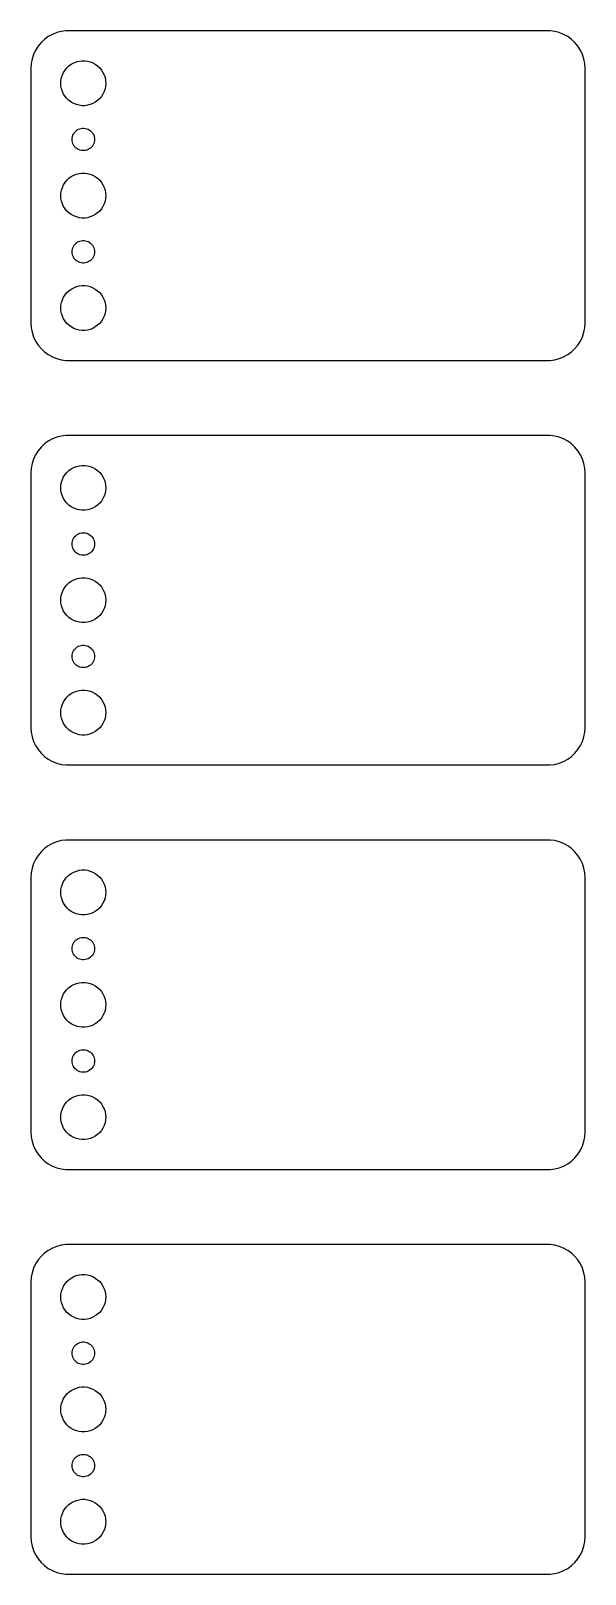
# Model space of a CAD drawing. Header units: metres. Extents: x -37 to 37, y 140 to 346.
import ezdxf

# ---------------------------------------------------------------- set-up
doc = ezdxf.new("R2010")
doc.units = ezdxf.units.M

msp = doc.modelspace()

# ---------------------------------------------------------------- linework, layer by layer
for p, q in [((-35.6448, 344.423), (-36.0451, 343.939)), ((-35.1871, 344.853), (-35.6448, 344.423)), ((-34.6791, 345.222), (-35.1871, 344.853)), ((-34.1289, 345.524), (-34.6791, 345.222)), ((-33.5451, 345.755), (-34.1289, 345.524)), ((-32.9369, 345.911), (-33.5451, 345.755)), ((-32.3139, 345.99), (-32.9369, 345.911)), ((32.3139, 345.99), (-32.3139, 345.99)), ((32.9369, 345.911), (32.3139, 345.99)), ((33.5451, 345.755), (32.9369, 345.911)), ((34.1289, 345.524), (33.5451, 345.755)), ((34.6791, 345.222), (34.1289, 345.524)), ((35.1871, 344.853), (34.6791, 345.222)), ((35.6448, 344.423), (35.1871, 344.853)), ((36.0451, 343.939), (35.6448, 344.423)), ((-36.8429, 342.243), (-36.9606, 341.627)), ((-36.6489, 342.841), (-36.8429, 342.243)), ((-36.3815, 343.409), (-36.6489, 342.841)), ((-36.0451, 343.939), (-36.3815, 343.409)), ((-30.927, 341.853), (-30.5621, 341.947)), ((-30.5621, 341.947), (-30.1884, 341.994)), ((-30.1884, 341.994), (-29.8116, 341.994)), ((-29.8116, 341.994), (-29.4379, 341.947)), ((-29.4379, 341.947), (-29.0729, 341.853)), ((36.3815, 343.409), (36.0451, 343.939)), ((36.6489, 342.841), (36.3815, 343.409)), ((36.8429, 342.243), (36.6489, 342.841)), ((36.9606, 341.627), (36.8429, 342.243)), ((-36.9606, 341.627), (-37, 341)), ((-37, 341), (-37, 307)), ((-32.9057, 339.746), (-32.7893, 340.104)), ((-32.7893, 340.104), (-32.6289, 340.445)), ((-32.6289, 340.445), (-32.427, 340.763)), ((-32.427, 340.763), (-32.1869, 341.054)), ((-32.1869, 341.054), (-31.9123, 341.312)), ((-31.9123, 341.312), (-31.6075, 341.533)), ((-31.6075, 341.533), (-31.2773, 341.714)), ((-31.2773, 341.714), (-30.927, 341.853)), ((-29.0729, 341.853), (-28.7227, 341.714)), ((-28.7227, 341.714), (-28.3925, 341.533)), ((-28.3925, 341.533), (-28.0877, 341.312)), ((-28.0877, 341.312), (-27.8131, 341.054)), ((-27.8131, 341.054), (-27.5729, 340.763)), ((-27.5729, 340.763), (-27.3711, 340.445)), ((-27.3711, 340.445), (-27.2107, 340.104)), ((-27.2107, 340.104), (-27.0942, 339.746)), ((37, 341), (36.9606, 341.627)), ((37, 307), (37, 341)), ((-33, 339), (-32.9763, 339.376)), ((-32.9763, 338.624), (-33, 339)), ((-32.9763, 339.376), (-32.9057, 339.746)), ((-32.9057, 338.254), (-32.9763, 338.624)), ((-32.7893, 337.896), (-32.9057, 338.254)), ((-32.6289, 337.555), (-32.7893, 337.896)), ((-27.2107, 337.896), (-27.3711, 337.555)), ((-27.0942, 338.254), (-27.2107, 337.896)), ((-27.0942, 339.746), (-27.0237, 339.376)), ((-27.0237, 338.624), (-27.0942, 338.254)), ((-27.0237, 339.376), (-27, 339)), ((-27, 339), (-27.0237, 338.624)), ((-32.427, 337.237), (-32.6289, 337.555)), ((-32.1869, 336.946), (-32.427, 337.237)), ((-31.9123, 336.688), (-32.1869, 336.946)), ((-31.6075, 336.467), (-31.9123, 336.688)), ((-31.2773, 336.286), (-31.6075, 336.467)), ((-30.927, 336.147), (-31.2773, 336.286)), ((-30.5621, 336.053), (-30.927, 336.147)), ((-30.1884, 336.006), (-30.5621, 336.053)), ((-29.8116, 336.006), (-30.1884, 336.006)), ((-29.4379, 336.053), (-29.8116, 336.006)), ((-29.0729, 336.147), (-29.4379, 336.053)), ((-28.7227, 336.286), (-29.0729, 336.147)), ((-28.3925, 336.467), (-28.7227, 336.286)), ((-28.0877, 336.688), (-28.3925, 336.467)), ((-27.8131, 336.946), (-28.0877, 336.688)), ((-27.5729, 337.237), (-27.8131, 336.946)), ((-27.3711, 337.555), (-27.5729, 337.237)), ((-31.5, 331.5), (-31.4882, 331.688)), ((-31.4882, 331.688), (-31.4529, 331.873)), ((-31.4529, 331.873), (-31.3947, 332.052)), ((-31.3947, 332.052), (-31.3145, 332.223)), ((-31.3145, 332.223), (-31.2135, 332.382)), ((-31.2135, 332.382), (-31.0934, 332.527)), ((-31.0934, 332.527), (-30.9561, 332.656)), ((-30.9561, 332.656), (-30.8037, 332.766)), ((-30.8037, 332.766), (-30.6387, 332.857)), ((-30.6387, 332.857), (-30.4635, 332.927)), ((-30.4635, 332.927), (-30.2811, 332.973)), ((-30.2811, 332.973), (-30.0942, 332.997)), ((-30.0942, 332.997), (-29.9058, 332.997)), ((-29.9058, 332.997), (-29.7189, 332.973)), ((-29.7189, 332.973), (-29.5365, 332.927)), ((-29.5365, 332.927), (-29.3613, 332.857)), ((-29.3613, 332.857), (-29.1963, 332.766)), ((-29.1963, 332.766), (-29.0439, 332.656)), ((-29.0439, 332.656), (-28.9065, 332.527)), ((-28.9065, 332.527), (-28.7865, 332.382)), ((-28.7865, 332.382), (-28.6855, 332.223)), ((-28.6855, 332.223), (-28.6053, 332.052)), ((-28.6053, 332.052), (-28.5471, 331.873)), ((-28.5471, 331.873), (-28.5118, 331.688)), ((-28.5118, 331.688), (-28.5, 331.5)), ((-31.4882, 331.312), (-31.5, 331.5)), ((-31.4529, 331.127), (-31.4882, 331.312)), ((-31.3947, 330.948), (-31.4529, 331.127)), ((-31.3145, 330.777), (-31.3947, 330.948)), ((-31.2135, 330.618), (-31.3145, 330.777)), ((-31.0934, 330.473), (-31.2135, 330.618)), ((-30.9561, 330.344), (-31.0934, 330.473)), ((-30.8037, 330.234), (-30.9561, 330.344)), ((-30.6387, 330.143), (-30.8037, 330.234)), ((-30.4635, 330.073), (-30.6387, 330.143)), ((-30.2811, 330.027), (-30.4635, 330.073)), ((-30.0942, 330.003), (-30.2811, 330.027)), ((-29.9058, 330.003), (-30.0942, 330.003)), ((-29.7189, 330.027), (-29.9058, 330.003)), ((-29.5365, 330.073), (-29.7189, 330.027)), ((-29.3613, 330.143), (-29.5365, 330.073)), ((-29.1963, 330.234), (-29.3613, 330.143)), ((-29.0439, 330.344), (-29.1963, 330.234)), ((-28.9065, 330.473), (-29.0439, 330.344)), ((-28.7865, 330.618), (-28.9065, 330.473)), ((-28.6855, 330.777), (-28.7865, 330.618)), ((-28.6053, 330.948), (-28.6855, 330.777)), ((-28.5471, 331.127), (-28.6053, 330.948)), ((-28.5118, 331.312), (-28.5471, 331.127)), ((-28.5, 331.5), (-28.5118, 331.312)), ((-32.6289, 325.445), (-32.427, 325.763)), ((-32.427, 325.763), (-32.1869, 326.054)), ((-32.1869, 326.054), (-31.9123, 326.312)), ((-31.9123, 326.312), (-31.6075, 326.533)), ((-31.6075, 326.533), (-31.2773, 326.714)), ((-31.2773, 326.714), (-30.927, 326.853)), ((-30.927, 326.853), (-30.5621, 326.947)), ((-30.5621, 326.947), (-30.1884, 326.994)), ((-30.1884, 326.994), (-29.8116, 326.994)), ((-29.8116, 326.994), (-29.4379, 326.947)), ((-29.4379, 326.947), (-29.0729, 326.853)), ((-29.0729, 326.853), (-28.7227, 326.714)), ((-28.7227, 326.714), (-28.3925, 326.533)), ((-28.3925, 326.533), (-28.0877, 326.312)), ((-28.0877, 326.312), (-27.8131, 326.054)), ((-27.8131, 326.054), (-27.5729, 325.763)), ((-27.5729, 325.763), (-27.3711, 325.445)), ((-33, 324), (-32.9763, 324.376)), ((-32.9763, 323.624), (-33, 324)), ((-32.9763, 324.376), (-32.9057, 324.746)), ((-32.9057, 323.254), (-32.9763, 323.624)), ((-32.9057, 324.746), (-32.7893, 325.104)), ((-32.7893, 325.104), (-32.6289, 325.445)), ((-27.3711, 325.445), (-27.2107, 325.104)), ((-27.2107, 325.104), (-27.0942, 324.746)), ((-27.0942, 324.746), (-27.0237, 324.376)), ((-27.0237, 323.624), (-27.0942, 323.254)), ((-27.0237, 324.376), (-27, 324)), ((-27, 324), (-27.0237, 323.624)), ((-32.7893, 322.896), (-32.9057, 323.254)), ((-32.6289, 322.555), (-32.7893, 322.896)), ((-32.427, 322.237), (-32.6289, 322.555)), ((-32.1869, 321.946), (-32.427, 322.237)), ((-31.9123, 321.688), (-32.1869, 321.946)), ((-31.6075, 321.467), (-31.9123, 321.688)), ((-31.2773, 321.286), (-31.6075, 321.467)), ((-28.3925, 321.467), (-28.7227, 321.286)), ((-28.0877, 321.688), (-28.3925, 321.467)), ((-27.8131, 321.946), (-28.0877, 321.688)), ((-27.5729, 322.237), (-27.8131, 321.946)), ((-27.3711, 322.555), (-27.5729, 322.237)), ((-27.2107, 322.896), (-27.3711, 322.555)), ((-27.0942, 323.254), (-27.2107, 322.896)), ((-30.927, 321.147), (-31.2773, 321.286)), ((-30.5621, 321.053), (-30.927, 321.147)), ((-30.1884, 321.006), (-30.5621, 321.053)), ((-29.8116, 321.006), (-30.1884, 321.006)), ((-29.4379, 321.053), (-29.8116, 321.006)), ((-29.0729, 321.147), (-29.4379, 321.053)), ((-28.7227, 321.286), (-29.0729, 321.147)), ((-31.3947, 317.052), (-31.3145, 317.223)), ((-31.3145, 317.223), (-31.2135, 317.382)), ((-31.2135, 317.382), (-31.0934, 317.527)), ((-31.0934, 317.527), (-30.9561, 317.656)), ((-30.9561, 317.656), (-30.8037, 317.766)), ((-30.8037, 317.766), (-30.6387, 317.857)), ((-30.6387, 317.857), (-30.4635, 317.927)), ((-30.4635, 317.927), (-30.2811, 317.973)), ((-30.2811, 317.973), (-30.0942, 317.997)), ((-30.0942, 317.997), (-29.9058, 317.997)), ((-29.9058, 317.997), (-29.7189, 317.973)), ((-29.7189, 317.973), (-29.5365, 317.927)), ((-29.5365, 317.927), (-29.3613, 317.857)), ((-29.3613, 317.857), (-29.1963, 317.766)), ((-29.1963, 317.766), (-29.0439, 317.656)), ((-29.0439, 317.656), (-28.9065, 317.527)), ((-28.9065, 317.527), (-28.7865, 317.382)), ((-28.7865, 317.382), (-28.6855, 317.223)), ((-28.6855, 317.223), (-28.6053, 317.052)), ((-31.5, 316.5), (-31.4882, 316.688)), ((-31.4882, 316.312), (-31.5, 316.5)), ((-31.4882, 316.688), (-31.4529, 316.873)), ((-31.4529, 316.127), (-31.4882, 316.312)), ((-31.4529, 316.873), (-31.3947, 317.052)), ((-31.3947, 315.948), (-31.4529, 316.127)), ((-31.3145, 315.777), (-31.3947, 315.948)), ((-31.2135, 315.618), (-31.3145, 315.777)), ((-31.0934, 315.473), (-31.2135, 315.618)), ((-30.9561, 315.344), (-31.0934, 315.473)), ((-30.8037, 315.234), (-30.9561, 315.344)), ((-30.6387, 315.143), (-30.8037, 315.234)), ((-29.1963, 315.234), (-29.3613, 315.143)), ((-29.0439, 315.344), (-29.1963, 315.234)), ((-28.9065, 315.473), (-29.0439, 315.344)), ((-28.7865, 315.618), (-28.9065, 315.473)), ((-28.6855, 315.777), (-28.7865, 315.618)), ((-28.6053, 315.948), (-28.6855, 315.777)), ((-28.6053, 317.052), (-28.5471, 316.873)), ((-28.5471, 316.127), (-28.6053, 315.948)), ((-28.5471, 316.873), (-28.5118, 316.688)), ((-28.5118, 316.312), (-28.5471, 316.127)), ((-28.5118, 316.688), (-28.5, 316.5)), ((-28.5, 316.5), (-28.5118, 316.312)), ((-30.4635, 315.073), (-30.6387, 315.143)), ((-30.2811, 315.027), (-30.4635, 315.073)), ((-30.0942, 315.003), (-30.2811, 315.027)), ((-29.9058, 315.003), (-30.0942, 315.003)), ((-29.7189, 315.027), (-29.9058, 315.003)), ((-29.5365, 315.073), (-29.7189, 315.027)), ((-29.3613, 315.143), (-29.5365, 315.073)), ((-32.427, 310.763), (-32.1869, 311.054)), ((-32.1869, 311.054), (-31.9123, 311.312)), ((-31.9123, 311.312), (-31.6075, 311.533)), ((-31.6075, 311.533), (-31.2773, 311.714)), ((-31.2773, 311.714), (-30.927, 311.853)), ((-30.927, 311.853), (-30.5621, 311.947)), ((-30.5621, 311.947), (-30.1884, 311.994)), ((-30.1884, 311.994), (-29.8116, 311.994)), ((-29.8116, 311.994), (-29.4379, 311.947)), ((-29.4379, 311.947), (-29.0729, 311.853)), ((-29.0729, 311.853), (-28.7227, 311.714)), ((-28.7227, 311.714), (-28.3925, 311.533)), ((-28.3925, 311.533), (-28.0877, 311.312)), ((-28.0877, 311.312), (-27.8131, 311.054)), ((-27.8131, 311.054), (-27.5729, 310.763)), ((-33, 309), (-32.9763, 309.376)), ((-32.9763, 308.624), (-33, 309)), ((-32.9763, 309.376), (-32.9057, 309.746)), ((-32.9057, 309.746), (-32.7893, 310.104)), ((-32.7893, 310.104), (-32.6289, 310.445)), ((-32.6289, 310.445), (-32.427, 310.763)), ((-27.5729, 310.763), (-27.3711, 310.445)), ((-27.3711, 310.445), (-27.2107, 310.104)), ((-27.2107, 310.104), (-27.0942, 309.746)), ((-27.0942, 309.746), (-27.0237, 309.376)), ((-27.0237, 309.376), (-27, 309)), ((-27, 309), (-27.0237, 308.624)), ((-37, 307), (-36.9606, 306.373)), ((-32.9057, 308.254), (-32.9763, 308.624)), ((-32.7893, 307.896), (-32.9057, 308.254)), ((-32.6289, 307.555), (-32.7893, 307.896)), ((-32.427, 307.237), (-32.6289, 307.555)), ((-32.1869, 306.946), (-32.427, 307.237)), ((-31.9123, 306.688), (-32.1869, 306.946)), ((-27.8131, 306.946), (-28.0877, 306.688)), ((-27.5729, 307.237), (-27.8131, 306.946)), ((-27.3711, 307.555), (-27.5729, 307.237)), ((-27.2107, 307.896), (-27.3711, 307.555)), ((-27.0942, 308.254), (-27.2107, 307.896)), ((-27.0237, 308.624), (-27.0942, 308.254)), ((36.9606, 306.373), (37, 307)), ((-36.9606, 306.373), (-36.8429, 305.757)), ((-36.8429, 305.757), (-36.6489, 305.159)), ((-36.6489, 305.159), (-36.3815, 304.591)), ((-31.6075, 306.467), (-31.9123, 306.688)), ((-31.2773, 306.286), (-31.6075, 306.467)), ((-30.927, 306.147), (-31.2773, 306.286)), ((-30.5621, 306.053), (-30.927, 306.147)), ((-30.1884, 306.006), (-30.5621, 306.053)), ((-29.8116, 306.006), (-30.1884, 306.006)), ((-29.4379, 306.053), (-29.8116, 306.006)), ((-29.0729, 306.147), (-29.4379, 306.053)), ((-28.7227, 306.286), (-29.0729, 306.147)), ((-28.3925, 306.467), (-28.7227, 306.286)), ((-28.0877, 306.688), (-28.3925, 306.467)), ((36.3815, 304.591), (36.6489, 305.159)), ((36.6489, 305.159), (36.8429, 305.757)), ((36.8429, 305.757), (36.9606, 306.373)), ((-36.3815, 304.591), (-36.0451, 304.061)), ((-36.0451, 304.061), (-35.6448, 303.577)), ((-35.6448, 303.577), (-35.1871, 303.147)), ((-35.1871, 303.147), (-34.6791, 302.778)), ((34.6791, 302.778), (35.1871, 303.147)), ((35.1871, 303.147), (35.6448, 303.577)), ((35.6448, 303.577), (36.0451, 304.061)), ((36.0451, 304.061), (36.3815, 304.591)), ((-34.6791, 302.778), (-34.1289, 302.476)), ((-34.1289, 302.476), (-33.5451, 302.245)), ((-33.5451, 302.245), (-32.9369, 302.089)), ((-32.9369, 302.089), (-32.3139, 302.01)), ((-32.3139, 302.01), (32.3139, 302.01)), ((32.3139, 302.01), (32.9369, 302.089)), ((32.9369, 302.089), (33.5451, 302.245)), ((33.5451, 302.245), (34.1289, 302.476)), ((34.1289, 302.476), (34.6791, 302.778)), ((-35.1871, 290.853), (-35.6448, 290.423)), ((-34.6791, 291.222), (-35.1871, 290.853)), ((-34.1289, 291.524), (-34.6791, 291.222)), ((-33.5451, 291.755), (-34.1289, 291.524)), ((-32.9369, 291.911), (-33.5451, 291.755)), ((-32.3139, 291.99), (-32.9369, 291.911)), ((32.3139, 291.99), (-32.3139, 291.99)), ((32.9369, 291.911), (32.3139, 291.99)), ((33.5451, 291.755), (32.9369, 291.911)), ((34.1289, 291.524), (33.5451, 291.755)), ((34.6791, 291.222), (34.1289, 291.524)), ((35.1871, 290.853), (34.6791, 291.222)), ((35.6448, 290.423), (35.1871, 290.853)), ((-36.6489, 288.841), (-36.8429, 288.243)), ((-36.3815, 289.409), (-36.6489, 288.841)), ((-36.0451, 289.939), (-36.3815, 289.409)), ((-35.6448, 290.423), (-36.0451, 289.939)), ((36.0451, 289.939), (35.6448, 290.423)), ((36.3815, 289.409), (36.0451, 289.939)), ((36.6489, 288.841), (36.3815, 289.409)), ((36.8429, 288.243), (36.6489, 288.841)), ((-36.9606, 287.627), (-37, 287)), ((-37, 287), (-37, 253)), ((-36.8429, 288.243), (-36.9606, 287.627)), ((-32.7893, 286.104), (-32.6289, 286.445)), ((-32.6289, 286.445), (-32.427, 286.763)), ((-32.427, 286.763), (-32.1869, 287.054)), ((-32.1869, 287.054), (-31.9123, 287.312)), ((-31.9123, 287.312), (-31.6075, 287.533)), ((-31.6075, 287.533), (-31.2773, 287.714)), ((-31.2773, 287.714), (-30.927, 287.853)), ((-30.927, 287.853), (-30.5621, 287.947)), ((-30.5621, 287.947), (-30.1884, 287.994)), ((-30.1884, 287.994), (-29.8116, 287.994)), ((-29.8116, 287.994), (-29.4379, 287.947)), ((-29.4379, 287.947), (-29.0729, 287.853)), ((-29.0729, 287.853), (-28.7227, 287.714)), ((-28.7227, 287.714), (-28.3925, 287.533)), ((-28.3925, 287.533), (-28.0877, 287.312)), ((-28.0877, 287.312), (-27.8131, 287.054)), ((-27.8131, 287.054), (-27.5729, 286.763)), ((-27.5729, 286.763), (-27.3711, 286.445)), ((-27.3711, 286.445), (-27.2107, 286.104)), ((36.9606, 287.627), (36.8429, 288.243)), ((37, 287), (36.9606, 287.627)), ((37, 253), (37, 287)), ((-33, 285), (-32.9763, 285.376)), ((-32.9763, 284.624), (-33, 285)), ((-32.9763, 285.376), (-32.9057, 285.746)), ((-32.9057, 284.254), (-32.9763, 284.624)), ((-32.9057, 285.746), (-32.7893, 286.104)), ((-32.7893, 283.896), (-32.9057, 284.254)), ((-27.2107, 286.104), (-27.0942, 285.746)), ((-27.0942, 284.254), (-27.2107, 283.896)), ((-27.0942, 285.746), (-27.0237, 285.376)), ((-27.0237, 284.624), (-27.0942, 284.254)), ((-27.0237, 285.376), (-27, 285)), ((-27, 285), (-27.0237, 284.624)), ((-32.6289, 283.555), (-32.7893, 283.896)), ((-32.427, 283.237), (-32.6289, 283.555)), ((-32.1869, 282.946), (-32.427, 283.237)), ((-31.9123, 282.688), (-32.1869, 282.946)), ((-31.6075, 282.467), (-31.9123, 282.688)), ((-31.2773, 282.286), (-31.6075, 282.467)), ((-30.927, 282.147), (-31.2773, 282.286)), ((-28.7227, 282.286), (-29.0729, 282.147)), ((-28.3925, 282.467), (-28.7227, 282.286)), ((-28.0877, 282.688), (-28.3925, 282.467)), ((-27.8131, 282.946), (-28.0877, 282.688)), ((-27.5729, 283.237), (-27.8131, 282.946)), ((-27.3711, 283.555), (-27.5729, 283.237)), ((-27.2107, 283.896), (-27.3711, 283.555)), ((-30.5621, 282.053), (-30.927, 282.147)), ((-30.1884, 282.006), (-30.5621, 282.053)), ((-29.8116, 282.006), (-30.1884, 282.006)), ((-29.4379, 282.053), (-29.8116, 282.006)), ((-29.0729, 282.147), (-29.4379, 282.053)), ((-31.3947, 278.052), (-31.3145, 278.223)), ((-31.3145, 278.223), (-31.2135, 278.382)), ((-31.2135, 278.382), (-31.0934, 278.527)), ((-31.0934, 278.527), (-30.9561, 278.656)), ((-30.9561, 278.656), (-30.8037, 278.766)), ((-30.8037, 278.766), (-30.6387, 278.857)), ((-30.6387, 278.857), (-30.4635, 278.927)), ((-30.4635, 278.927), (-30.2811, 278.973)), ((-30.2811, 278.973), (-30.0942, 278.997)), ((-30.0942, 278.997), (-29.9058, 278.997)), ((-29.9058, 278.997), (-29.7189, 278.973)), ((-29.7189, 278.973), (-29.5365, 278.927)), ((-29.5365, 278.927), (-29.3613, 278.857)), ((-29.3613, 278.857), (-29.1963, 278.766)), ((-29.1963, 278.766), (-29.0439, 278.656)), ((-29.0439, 278.656), (-28.9065, 278.527)), ((-28.9065, 278.527), (-28.7865, 278.382)), ((-28.7865, 278.382), (-28.6855, 278.223)), ((-28.6855, 278.223), (-28.6053, 278.052)), ((-31.5, 277.5), (-31.4882, 277.688)), ((-31.4882, 277.312), (-31.5, 277.5)), ((-31.4882, 277.688), (-31.4529, 277.873)), ((-31.4529, 277.127), (-31.4882, 277.312)), ((-31.4529, 277.873), (-31.3947, 278.052)), ((-31.3947, 276.948), (-31.4529, 277.127)), ((-31.3145, 276.777), (-31.3947, 276.948)), ((-31.2135, 276.618), (-31.3145, 276.777)), ((-31.0934, 276.473), (-31.2135, 276.618)), ((-30.9561, 276.344), (-31.0934, 276.473)), ((-30.8037, 276.234), (-30.9561, 276.344)), ((-30.6387, 276.143), (-30.8037, 276.234)), ((-30.4635, 276.073), (-30.6387, 276.143)), ((-30.2811, 276.027), (-30.4635, 276.073)), ((-30.0942, 276.003), (-30.2811, 276.027)), ((-29.7189, 276.027), (-29.9058, 276.003)), ((-29.5365, 276.073), (-29.7189, 276.027)), ((-29.3613, 276.143), (-29.5365, 276.073)), ((-29.1963, 276.234), (-29.3613, 276.143)), ((-29.0439, 276.344), (-29.1963, 276.234)), ((-28.9065, 276.473), (-29.0439, 276.344)), ((-28.7865, 276.618), (-28.9065, 276.473)), ((-28.6855, 276.777), (-28.7865, 276.618)), ((-28.6053, 276.948), (-28.6855, 276.777)), ((-28.6053, 278.052), (-28.5471, 277.873)), ((-28.5471, 277.127), (-28.6053, 276.948)), ((-28.5471, 277.873), (-28.5118, 277.688)), ((-28.5118, 277.312), (-28.5471, 277.127)), ((-28.5118, 277.688), (-28.5, 277.5)), ((-28.5, 277.5), (-28.5118, 277.312)), ((-29.9058, 276.003), (-30.0942, 276.003)), ((-32.427, 271.763), (-32.1869, 272.054)), ((-32.1869, 272.054), (-31.9123, 272.312)), ((-31.9123, 272.312), (-31.6075, 272.533)), ((-31.6075, 272.533), (-31.2773, 272.714)), ((-31.2773, 272.714), (-30.927, 272.853)), ((-30.927, 272.853), (-30.5621, 272.947)), ((-30.5621, 272.947), (-30.1884, 272.994)), ((-30.1884, 272.994), (-29.8116, 272.994)), ((-29.8116, 272.994), (-29.4379, 272.947)), ((-29.4379, 272.947), (-29.0729, 272.853)), ((-29.0729, 272.853), (-28.7227, 272.714)), ((-28.7227, 272.714), (-28.3925, 272.533)), ((-28.3925, 272.533), (-28.0877, 272.312)), ((-28.0877, 272.312), (-27.8131, 272.054)), ((-27.8131, 272.054), (-27.5729, 271.763)), ((-33, 270), (-32.9763, 270.376)), ((-32.9763, 269.624), (-33, 270)), ((-32.9763, 270.376), (-32.9057, 270.746)), ((-32.9057, 270.746), (-32.7893, 271.104)), ((-32.7893, 271.104), (-32.6289, 271.445)), ((-32.6289, 271.445), (-32.427, 271.763)), ((-27.5729, 271.763), (-27.3711, 271.445)), ((-27.3711, 271.445), (-27.2107, 271.104)), ((-27.2107, 271.104), (-27.0942, 270.746)), ((-27.0942, 270.746), (-27.0237, 270.376)), ((-27.0237, 270.376), (-27, 270)), ((-27, 270), (-27.0237, 269.624)), ((-32.9057, 269.254), (-32.9763, 269.624)), ((-32.7893, 268.896), (-32.9057, 269.254)), ((-32.6289, 268.555), (-32.7893, 268.896)), ((-32.427, 268.237), (-32.6289, 268.555)), ((-32.1869, 267.946), (-32.427, 268.237)), ((-31.9123, 267.688), (-32.1869, 267.946)), ((-27.8131, 267.946), (-28.0877, 267.688)), ((-27.5729, 268.237), (-27.8131, 267.946)), ((-27.3711, 268.555), (-27.5729, 268.237)), ((-27.2107, 268.896), (-27.3711, 268.555)), ((-27.0942, 269.254), (-27.2107, 268.896)), ((-27.0237, 269.624), (-27.0942, 269.254)), ((-31.6075, 267.467), (-31.9123, 267.688)), ((-31.2773, 267.286), (-31.6075, 267.467)), ((-30.927, 267.147), (-31.2773, 267.286)), ((-30.5621, 267.053), (-30.927, 267.147)), ((-30.1884, 267.006), (-30.5621, 267.053)), ((-29.8116, 267.006), (-30.1884, 267.006)), ((-29.4379, 267.053), (-29.8116, 267.006)), ((-29.0729, 267.147), (-29.4379, 267.053)), ((-28.7227, 267.286), (-29.0729, 267.147)), ((-28.3925, 267.467), (-28.7227, 267.286)), ((-28.0877, 267.688), (-28.3925, 267.467)), ((-31.0934, 263.527), (-30.9561, 263.656)), ((-30.9561, 263.656), (-30.8037, 263.766)), ((-30.8037, 263.766), (-30.6387, 263.857)), ((-30.6387, 263.857), (-30.4635, 263.927)), ((-30.4635, 263.927), (-30.2811, 263.973)), ((-30.2811, 263.973), (-30.0942, 263.997)), ((-30.0942, 263.997), (-29.9058, 263.997)), ((-29.9058, 263.997), (-29.7189, 263.973)), ((-29.7189, 263.973), (-29.5365, 263.927)), ((-29.5365, 263.927), (-29.3613, 263.857)), ((-29.3613, 263.857), (-29.1963, 263.766)), ((-29.1963, 263.766), (-29.0439, 263.656)), ((-29.0439, 263.656), (-28.9065, 263.527)), ((-31.5, 262.5), (-31.4882, 262.688)), ((-31.4882, 262.312), (-31.5, 262.5)), ((-31.4882, 262.688), (-31.4529, 262.873)), ((-31.4529, 262.127), (-31.4882, 262.312)), ((-31.4529, 262.873), (-31.3947, 263.052)), ((-31.3947, 261.948), (-31.4529, 262.127)), ((-31.3947, 263.052), (-31.3145, 263.223)), ((-31.3145, 261.777), (-31.3947, 261.948)), ((-31.3145, 263.223), (-31.2135, 263.382)), ((-31.2135, 261.618), (-31.3145, 261.777)), ((-31.2135, 263.382), (-31.0934, 263.527)), ((-31.0934, 261.473), (-31.2135, 261.618)), ((-28.9065, 263.527), (-28.7865, 263.382)), ((-28.7865, 261.618), (-28.9065, 261.473)), ((-28.7865, 263.382), (-28.6855, 263.223)), ((-28.6855, 261.777), (-28.7865, 261.618)), ((-28.6855, 263.223), (-28.6053, 263.052)), ((-28.6053, 261.948), (-28.6855, 261.777)), ((-28.6053, 263.052), (-28.5471, 262.873)), ((-28.5471, 262.127), (-28.6053, 261.948)), ((-28.5471, 262.873), (-28.5118, 262.688)), ((-28.5118, 262.312), (-28.5471, 262.127)), ((-28.5118, 262.688), (-28.5, 262.5)), ((-28.5, 262.5), (-28.5118, 262.312)), ((-30.9561, 261.344), (-31.0934, 261.473)), ((-30.8037, 261.234), (-30.9561, 261.344)), ((-30.6387, 261.143), (-30.8037, 261.234)), ((-30.4635, 261.073), (-30.6387, 261.143)), ((-30.2811, 261.027), (-30.4635, 261.073)), ((-30.0942, 261.003), (-30.2811, 261.027)), ((-29.9058, 261.003), (-30.0942, 261.003)), ((-29.7189, 261.027), (-29.9058, 261.003)), ((-29.5365, 261.073), (-29.7189, 261.027)), ((-29.3613, 261.143), (-29.5365, 261.073)), ((-29.1963, 261.234), (-29.3613, 261.143)), ((-29.0439, 261.344), (-29.1963, 261.234)), ((-28.9065, 261.473), (-29.0439, 261.344)), ((-31.9123, 257.312), (-31.6075, 257.533)), ((-31.6075, 257.533), (-31.2773, 257.714)), ((-31.2773, 257.714), (-30.927, 257.853)), ((-30.927, 257.853), (-30.5621, 257.947)), ((-30.5621, 257.947), (-30.1884, 257.994)), ((-30.1884, 257.994), (-29.8116, 257.994)), ((-29.8116, 257.994), (-29.4379, 257.947)), ((-29.4379, 257.947), (-29.0729, 257.853)), ((-29.0729, 257.853), (-28.7227, 257.714)), ((-28.7227, 257.714), (-28.3925, 257.533)), ((-28.3925, 257.533), (-28.0877, 257.312)), ((-32.9763, 255.376), (-32.9057, 255.746)), ((-32.9057, 255.746), (-32.7893, 256.104)), ((-32.7893, 256.104), (-32.6289, 256.445)), ((-32.6289, 256.445), (-32.427, 256.763)), ((-32.427, 256.763), (-32.1869, 257.054)), ((-32.1869, 257.054), (-31.9123, 257.312)), ((-28.0877, 257.312), (-27.8131, 257.054)), ((-27.8131, 257.054), (-27.5729, 256.763)), ((-27.5729, 256.763), (-27.3711, 256.445)), ((-27.3711, 256.445), (-27.2107, 256.104)), ((-27.2107, 256.104), (-27.0942, 255.746)), ((-27.0942, 255.746), (-27.0237, 255.376)), ((-33, 255), (-32.9763, 255.376)), ((-32.9763, 254.624), (-33, 255)), ((-32.9057, 254.254), (-32.9763, 254.624)), ((-32.7893, 253.896), (-32.9057, 254.254)), ((-32.6289, 253.555), (-32.7893, 253.896)), ((-32.427, 253.237), (-32.6289, 253.555)), ((-27.3711, 253.555), (-27.5729, 253.237)), ((-27.2107, 253.896), (-27.3711, 253.555)), ((-27.0942, 254.254), (-27.2107, 253.896)), ((-27.0237, 254.624), (-27.0942, 254.254)), ((-27.0237, 255.376), (-27, 255)), ((-27, 255), (-27.0237, 254.624)), ((-37, 253), (-36.9606, 252.373)), ((-36.9606, 252.373), (-36.8429, 251.757)), ((-36.8429, 251.757), (-36.6489, 251.159)), ((-32.1869, 252.946), (-32.427, 253.237)), ((-31.9123, 252.688), (-32.1869, 252.946)), ((-31.6075, 252.467), (-31.9123, 252.688)), ((-31.2773, 252.286), (-31.6075, 252.467)), ((-30.927, 252.147), (-31.2773, 252.286)), ((-30.5621, 252.053), (-30.927, 252.147)), ((-30.1884, 252.006), (-30.5621, 252.053)), ((-29.8116, 252.006), (-30.1884, 252.006)), ((-29.4379, 252.053), (-29.8116, 252.006)), ((-29.0729, 252.147), (-29.4379, 252.053)), ((-28.7227, 252.286), (-29.0729, 252.147)), ((-28.3925, 252.467), (-28.7227, 252.286)), ((-28.0877, 252.688), (-28.3925, 252.467)), ((-27.8131, 252.946), (-28.0877, 252.688)), ((-27.5729, 253.237), (-27.8131, 252.946)), ((36.6489, 251.159), (36.8429, 251.757)), ((36.8429, 251.757), (36.9606, 252.373)), ((36.9606, 252.373), (37, 253)), ((-36.6489, 251.159), (-36.3815, 250.591)), ((-36.3815, 250.591), (-36.0451, 250.061)), ((-36.0451, 250.061), (-35.6448, 249.577)), ((-35.6448, 249.577), (-35.1871, 249.147)), ((35.1871, 249.147), (35.6448, 249.577)), ((35.6448, 249.577), (36.0451, 250.061)), ((36.0451, 250.061), (36.3815, 250.591)), ((36.3815, 250.591), (36.6489, 251.159)), ((-35.1871, 249.147), (-34.6791, 248.778)), ((-34.6791, 248.778), (-34.1289, 248.476)), ((-34.1289, 248.476), (-33.5451, 248.245)), ((-33.5451, 248.245), (-32.9369, 248.089)), ((-32.9369, 248.089), (-32.3139, 248.01)), ((-32.3139, 248.01), (32.3139, 248.01)), ((32.3139, 248.01), (32.9369, 248.089)), ((32.9369, 248.089), (33.5451, 248.245)), ((33.5451, 248.245), (34.1289, 248.476)), ((34.1289, 248.476), (34.6791, 248.778)), ((34.6791, 248.778), (35.1871, 249.147)), ((-34.6791, 237.222), (-35.1871, 236.853)), ((-34.1289, 237.524), (-34.6791, 237.222)), ((-33.5451, 237.755), (-34.1289, 237.524)), ((-32.9369, 237.911), (-33.5451, 237.755)), ((-32.3139, 237.99), (-32.9369, 237.911)), ((32.3139, 237.99), (-32.3139, 237.99)), ((32.9369, 237.911), (32.3139, 237.99)), ((33.5451, 237.755), (32.9369, 237.911)), ((34.1289, 237.524), (33.5451, 237.755)), ((34.6791, 237.222), (34.1289, 237.524)), ((35.1871, 236.853), (34.6791, 237.222)), ((-36.6489, 234.841), (-36.8429, 234.243)), ((-36.3815, 235.409), (-36.6489, 234.841)), ((-36.0451, 235.939), (-36.3815, 235.409)), ((-35.6448, 236.423), (-36.0451, 235.939)), ((-35.1871, 236.853), (-35.6448, 236.423)), ((35.6448, 236.423), (35.1871, 236.853)), ((36.0451, 235.939), (35.6448, 236.423)), ((36.3815, 235.409), (36.0451, 235.939)), ((36.6489, 234.841), (36.3815, 235.409)), ((36.8429, 234.243), (36.6489, 234.841)), ((-36.9606, 233.627), (-37, 233)), ((-37, 233), (-37, 199)), ((-36.8429, 234.243), (-36.9606, 233.627)), ((-32.6289, 232.445), (-32.427, 232.763)), ((-32.427, 232.763), (-32.1869, 233.054)), ((-32.1869, 233.054), (-31.9123, 233.312)), ((-31.9123, 233.312), (-31.6075, 233.533)), ((-31.6075, 233.533), (-31.2773, 233.714)), ((-31.2773, 233.714), (-30.927, 233.853)), ((-30.927, 233.853), (-30.5621, 233.947)), ((-30.5621, 233.947), (-30.1884, 233.994)), ((-30.1884, 233.994), (-29.8116, 233.994)), ((-29.8116, 233.994), (-29.4379, 233.947)), ((-29.4379, 233.947), (-29.0729, 233.853)), ((-29.0729, 233.853), (-28.7227, 233.714)), ((-28.7227, 233.714), (-28.3925, 233.533)), ((-28.3925, 233.533), (-28.0877, 233.312)), ((-28.0877, 233.312), (-27.8131, 233.054)), ((-27.8131, 233.054), (-27.5729, 232.763)), ((-27.5729, 232.763), (-27.3711, 232.445)), ((36.9606, 233.627), (36.8429, 234.243)), ((37, 233), (36.9606, 233.627)), ((37, 199), (37, 233)), ((-33, 231), (-32.9763, 231.376)), ((-32.9763, 230.624), (-33, 231)), ((-32.9763, 231.376), (-32.9057, 231.746)), ((-32.9057, 231.746), (-32.7893, 232.104)), ((-32.7893, 232.104), (-32.6289, 232.445)), ((-27.3711, 232.445), (-27.2107, 232.104)), ((-27.2107, 232.104), (-27.0942, 231.746)), ((-27.0942, 231.746), (-27.0237, 231.376)), ((-27.0237, 231.376), (-27, 231)), ((-27, 231), (-27.0237, 230.624)), ((-32.9057, 230.254), (-32.9763, 230.624)), ((-32.7893, 229.896), (-32.9057, 230.254)), ((-32.6289, 229.555), (-32.7893, 229.896)), ((-32.427, 229.237), (-32.6289, 229.555)), ((-32.1869, 228.946), (-32.427, 229.237)), ((-31.9123, 228.688), (-32.1869, 228.946)), ((-31.6075, 228.467), (-31.9123, 228.688)), ((-28.0877, 228.688), (-28.3925, 228.467)), ((-27.8131, 228.946), (-28.0877, 228.688)), ((-27.5729, 229.237), (-27.8131, 228.946)), ((-27.3711, 229.555), (-27.5729, 229.237)), ((-27.2107, 229.896), (-27.3711, 229.555)), ((-27.0942, 230.254), (-27.2107, 229.896)), ((-27.0237, 230.624), (-27.0942, 230.254)), ((-31.2773, 228.286), (-31.6075, 228.467)), ((-30.927, 228.147), (-31.2773, 228.286)), ((-30.5621, 228.053), (-30.927, 228.147)), ((-30.1884, 228.006), (-30.5621, 228.053)), ((-29.8116, 228.006), (-30.1884, 228.006)), ((-29.4379, 228.053), (-29.8116, 228.006)), ((-29.0729, 228.147), (-29.4379, 228.053)), ((-28.7227, 228.286), (-29.0729, 228.147)), ((-28.3925, 228.467), (-28.7227, 228.286)), ((-31.2135, 224.382), (-31.0934, 224.527)), ((-31.0934, 224.527), (-30.9561, 224.656)), ((-30.9561, 224.656), (-30.8037, 224.766)), ((-30.8037, 224.766), (-30.6387, 224.857)), ((-30.6387, 224.857), (-30.4635, 224.927)), ((-30.4635, 224.927), (-30.2811, 224.973)), ((-30.2811, 224.973), (-30.0942, 224.997)), ((-30.0942, 224.997), (-29.9058, 224.997)), ((-29.9058, 224.997), (-29.7189, 224.973)), ((-29.7189, 224.973), (-29.5365, 224.927)), ((-29.5365, 224.927), (-29.3613, 224.857)), ((-29.3613, 224.857), (-29.1963, 224.766)), ((-29.1963, 224.766), (-29.0439, 224.656)), ((-29.0439, 224.656), (-28.9065, 224.527)), ((-28.9065, 224.527), (-28.7865, 224.382)), ((-31.5, 223.5), (-31.4882, 223.688)), ((-31.4882, 223.312), (-31.5, 223.5)), ((-31.4882, 223.688), (-31.4529, 223.873)), ((-31.4529, 223.127), (-31.4882, 223.312)), ((-31.4529, 223.873), (-31.3947, 224.052)), ((-31.3947, 222.948), (-31.4529, 223.127)), ((-31.3947, 224.052), (-31.3145, 224.223)), ((-31.3145, 222.777), (-31.3947, 222.948)), ((-31.3145, 224.223), (-31.2135, 224.382)), ((-31.2135, 222.618), (-31.3145, 222.777)), ((-31.0934, 222.473), (-31.2135, 222.618)), ((-30.9561, 222.344), (-31.0934, 222.473)), ((-28.9065, 222.473), (-29.0439, 222.344)), ((-28.7865, 222.618), (-28.9065, 222.473)), ((-28.7865, 224.382), (-28.6855, 224.223)), ((-28.6855, 222.777), (-28.7865, 222.618)), ((-28.6855, 224.223), (-28.6053, 224.052)), ((-28.6053, 222.948), (-28.6855, 222.777)), ((-28.6053, 224.052), (-28.5471, 223.873)), ((-28.5471, 223.127), (-28.6053, 222.948)), ((-28.5471, 223.873), (-28.5118, 223.688)), ((-28.5118, 223.312), (-28.5471, 223.127)), ((-28.5118, 223.688), (-28.5, 223.5)), ((-28.5, 223.5), (-28.5118, 223.312)), ((-30.8037, 222.234), (-30.9561, 222.344)), ((-30.6387, 222.143), (-30.8037, 222.234)), ((-30.4635, 222.073), (-30.6387, 222.143)), ((-30.2811, 222.027), (-30.4635, 222.073)), ((-30.0942, 222.003), (-30.2811, 222.027)), ((-29.9058, 222.003), (-30.0942, 222.003)), ((-29.7189, 222.027), (-29.9058, 222.003)), ((-29.5365, 222.073), (-29.7189, 222.027)), ((-29.3613, 222.143), (-29.5365, 222.073)), ((-29.1963, 222.234), (-29.3613, 222.143)), ((-29.0439, 222.344), (-29.1963, 222.234)), ((-31.9123, 218.312), (-31.6075, 218.533)), ((-31.6075, 218.533), (-31.2773, 218.714)), ((-31.2773, 218.714), (-30.927, 218.853)), ((-30.927, 218.853), (-30.5621, 218.947)), ((-30.5621, 218.947), (-30.1884, 218.994)), ((-30.1884, 218.994), (-29.8116, 218.994)), ((-29.8116, 218.994), (-29.4379, 218.947)), ((-29.4379, 218.947), (-29.0729, 218.853)), ((-29.0729, 218.853), (-28.7227, 218.714)), ((-28.7227, 218.714), (-28.3925, 218.533)), ((-28.3925, 218.533), (-28.0877, 218.312)), ((-33, 216), (-32.9763, 216.376)), ((-32.9763, 216.376), (-32.9057, 216.746)), ((-32.9057, 216.746), (-32.7893, 217.104)), ((-32.7893, 217.104), (-32.6289, 217.445)), ((-32.6289, 217.445), (-32.427, 217.763)), ((-32.427, 217.763), (-32.1869, 218.054)), ((-32.1869, 218.054), (-31.9123, 218.312)), ((-28.0877, 218.312), (-27.8131, 218.054)), ((-27.8131, 218.054), (-27.5729, 217.763)), ((-27.5729, 217.763), (-27.3711, 217.445)), ((-27.3711, 217.445), (-27.2107, 217.104)), ((-27.2107, 217.104), (-27.0942, 216.746)), ((-27.0942, 216.746), (-27.0237, 216.376)), ((-27.0237, 216.376), (-27, 216)), ((-32.9763, 215.624), (-33, 216)), ((-32.9057, 215.254), (-32.9763, 215.624)), ((-32.7893, 214.896), (-32.9057, 215.254)), ((-32.6289, 214.555), (-32.7893, 214.896)), ((-32.427, 214.237), (-32.6289, 214.555)), ((-32.1869, 213.946), (-32.427, 214.237)), ((-27.5729, 214.237), (-27.8131, 213.946)), ((-27.3711, 214.555), (-27.5729, 214.237)), ((-27.2107, 214.896), (-27.3711, 214.555)), ((-27.0942, 215.254), (-27.2107, 214.896)), ((-27.0237, 215.624), (-27.0942, 215.254)), ((-27, 216), (-27.0237, 215.624)), ((-31.9123, 213.688), (-32.1869, 213.946)), ((-31.6075, 213.467), (-31.9123, 213.688)), ((-31.2773, 213.286), (-31.6075, 213.467)), ((-30.927, 213.147), (-31.2773, 213.286)), ((-30.5621, 213.053), (-30.927, 213.147)), ((-30.1884, 213.006), (-30.5621, 213.053)), ((-29.8116, 213.006), (-30.1884, 213.006)), ((-29.4379, 213.053), (-29.8116, 213.006)), ((-29.0729, 213.147), (-29.4379, 213.053)), ((-28.7227, 213.286), (-29.0729, 213.147)), ((-28.3925, 213.467), (-28.7227, 213.286)), ((-28.0877, 213.688), (-28.3925, 213.467)), ((-27.8131, 213.946), (-28.0877, 213.688)), ((-31.5, 208.5), (-31.4882, 208.688)), ((-31.4882, 208.312), (-31.5, 208.5)), ((-31.4882, 208.688), (-31.4529, 208.873)), ((-31.4529, 208.127), (-31.4882, 208.312)), ((-31.4529, 208.873), (-31.3947, 209.052)), ((-31.3947, 207.948), (-31.4529, 208.127)), ((-31.3947, 209.052), (-31.3145, 209.223)), ((-31.3145, 209.223), (-31.2135, 209.382)), ((-31.2135, 209.382), (-31.0934, 209.527)), ((-31.0934, 209.527), (-30.9561, 209.656)), ((-30.9561, 209.656), (-30.8037, 209.766)), ((-30.8037, 209.766), (-30.6387, 209.857)), ((-30.6387, 209.857), (-30.4635, 209.927)), ((-30.4635, 209.927), (-30.2811, 209.973)), ((-30.2811, 209.973), (-30.0942, 209.997)), ((-30.0942, 209.997), (-29.9058, 209.997)), ((-29.9058, 209.997), (-29.7189, 209.973)), ((-29.7189, 209.973), (-29.5365, 209.927)), ((-29.5365, 209.927), (-29.3613, 209.857)), ((-29.3613, 209.857), (-29.1963, 209.766)), ((-29.1963, 209.766), (-29.0439, 209.656)), ((-29.0439, 209.656), (-28.9065, 209.527)), ((-28.9065, 209.527), (-28.7865, 209.382)), ((-28.7865, 209.382), (-28.6855, 209.223)), ((-28.6855, 209.223), (-28.6053, 209.052)), ((-28.6053, 209.052), (-28.5471, 208.873)), ((-28.5471, 208.127), (-28.6053, 207.948)), ((-28.5471, 208.873), (-28.5118, 208.688)), ((-28.5118, 208.312), (-28.5471, 208.127)), ((-28.5118, 208.688), (-28.5, 208.5)), ((-28.5, 208.5), (-28.5118, 208.312)), ((-31.3145, 207.777), (-31.3947, 207.948)), ((-31.2135, 207.618), (-31.3145, 207.777)), ((-31.0934, 207.473), (-31.2135, 207.618)), ((-30.9561, 207.344), (-31.0934, 207.473)), ((-30.8037, 207.234), (-30.9561, 207.344)), ((-30.6387, 207.143), (-30.8037, 207.234)), ((-30.4635, 207.073), (-30.6387, 207.143)), ((-30.2811, 207.027), (-30.4635, 207.073)), ((-30.0942, 207.003), (-30.2811, 207.027)), ((-29.9058, 207.003), (-30.0942, 207.003)), ((-29.7189, 207.027), (-29.9058, 207.003)), ((-29.5365, 207.073), (-29.7189, 207.027)), ((-29.3613, 207.143), (-29.5365, 207.073)), ((-29.1963, 207.234), (-29.3613, 207.143)), ((-29.0439, 207.344), (-29.1963, 207.234)), ((-28.9065, 207.473), (-29.0439, 207.344)), ((-28.7865, 207.618), (-28.9065, 207.473)), ((-28.6855, 207.777), (-28.7865, 207.618)), ((-28.6053, 207.948), (-28.6855, 207.777)), ((-30.927, 203.853), (-30.5621, 203.947)), ((-30.5621, 203.947), (-30.1884, 203.994)), ((-30.1884, 203.994), (-29.8116, 203.994)), ((-29.8116, 203.994), (-29.4379, 203.947)), ((-29.4379, 203.947), (-29.0729, 203.853)), ((-32.9057, 201.746), (-32.7893, 202.104)), ((-32.7893, 202.104), (-32.6289, 202.445)), ((-32.6289, 202.445), (-32.427, 202.763)), ((-32.427, 202.763), (-32.1869, 203.054)), ((-32.1869, 203.054), (-31.9123, 203.312)), ((-31.9123, 203.312), (-31.6075, 203.533)), ((-31.6075, 203.533), (-31.2773, 203.714)), ((-31.2773, 203.714), (-30.927, 203.853)), ((-29.0729, 203.853), (-28.7227, 203.714)), ((-28.7227, 203.714), (-28.3925, 203.533)), ((-28.3925, 203.533), (-28.0877, 203.312)), ((-28.0877, 203.312), (-27.8131, 203.054)), ((-27.8131, 203.054), (-27.5729, 202.763)), ((-27.5729, 202.763), (-27.3711, 202.445)), ((-27.3711, 202.445), (-27.2107, 202.104)), ((-27.2107, 202.104), (-27.0942, 201.746)), ((-33, 201), (-32.9763, 201.376)), ((-32.9763, 200.624), (-33, 201)), ((-32.9763, 201.376), (-32.9057, 201.746)), ((-32.9057, 200.254), (-32.9763, 200.624)), ((-32.7893, 199.896), (-32.9057, 200.254)), ((-32.6289, 199.555), (-32.7893, 199.896)), ((-27.2107, 199.896), (-27.3711, 199.555)), ((-27.0942, 200.254), (-27.2107, 199.896)), ((-27.0942, 201.746), (-27.0237, 201.376)), ((-27.0237, 200.624), (-27.0942, 200.254)), ((-27.0237, 201.376), (-27, 201)), ((-27, 201), (-27.0237, 200.624)), ((-37, 199), (-36.9606, 198.373)), ((-36.9606, 198.373), (-36.8429, 197.757)), ((-36.8429, 197.757), (-36.6489, 197.159)), ((-32.427, 199.237), (-32.6289, 199.555)), ((-32.1869, 198.946), (-32.427, 199.237)), ((-31.9123, 198.688), (-32.1869, 198.946)), ((-31.6075, 198.467), (-31.9123, 198.688)), ((-31.2773, 198.286), (-31.6075, 198.467)), ((-30.927, 198.147), (-31.2773, 198.286)), ((-30.5621, 198.053), (-30.927, 198.147)), ((-30.1884, 198.006), (-30.5621, 198.053)), ((-29.8116, 198.006), (-30.1884, 198.006)), ((-29.4379, 198.053), (-29.8116, 198.006)), ((-29.0729, 198.147), (-29.4379, 198.053)), ((-28.7227, 198.286), (-29.0729, 198.147)), ((-28.3925, 198.467), (-28.7227, 198.286)), ((-28.0877, 198.688), (-28.3925, 198.467)), ((-27.8131, 198.946), (-28.0877, 198.688)), ((-27.5729, 199.237), (-27.8131, 198.946)), ((-27.3711, 199.555), (-27.5729, 199.237)), ((36.6489, 197.159), (36.8429, 197.757)), ((36.8429, 197.757), (36.9606, 198.373)), ((36.9606, 198.373), (37, 199)), ((-36.6489, 197.159), (-36.3815, 196.591)), ((-36.3815, 196.591), (-36.0451, 196.061)), ((-36.0451, 196.061), (-35.6448, 195.577)), ((35.6448, 195.577), (36.0451, 196.061)), ((36.0451, 196.061), (36.3815, 196.591)), ((36.3815, 196.591), (36.6489, 197.159)), ((-35.6448, 195.577), (-35.1871, 195.147)), ((-35.1871, 195.147), (-34.6791, 194.778)), ((-34.6791, 194.778), (-34.1289, 194.476)), ((-34.1289, 194.476), (-33.5451, 194.245)), ((-33.5451, 194.245), (-32.9369, 194.089)), ((-32.9369, 194.089), (-32.3139, 194.01)), ((-32.3139, 194.01), (32.3139, 194.01)), ((32.3139, 194.01), (32.9369, 194.089)), ((32.9369, 194.089), (33.5451, 194.245)), ((33.5451, 194.245), (34.1289, 194.476)), ((34.1289, 194.476), (34.6791, 194.778)), ((34.6791, 194.778), (35.1871, 195.147)), ((35.1871, 195.147), (35.6448, 195.577)), ((-34.1289, 183.524), (-34.6791, 183.222)), ((-33.5451, 183.755), (-34.1289, 183.524)), ((-32.9369, 183.911), (-33.5451, 183.755)), ((-32.3139, 183.99), (-32.9369, 183.911)), ((32.3139, 183.99), (-32.3139, 183.99)), ((32.9369, 183.911), (32.3139, 183.99)), ((33.5451, 183.755), (32.9369, 183.911)), ((34.1289, 183.524), (33.5451, 183.755)), ((34.6791, 183.222), (34.1289, 183.524)), ((-36.3815, 181.409), (-36.6489, 180.841)), ((-36.0451, 181.939), (-36.3815, 181.409)), ((-35.6448, 182.423), (-36.0451, 181.939)), ((-35.1871, 182.853), (-35.6448, 182.423)), ((-34.6791, 183.222), (-35.1871, 182.853)), ((35.1871, 182.853), (34.6791, 183.222)), ((35.6448, 182.423), (35.1871, 182.853)), ((36.0451, 181.939), (35.6448, 182.423)), ((36.3815, 181.409), (36.0451, 181.939)), ((36.6489, 180.841), (36.3815, 181.409)), ((-36.9606, 179.627), (-37, 179)), ((-36.8429, 180.243), (-36.9606, 179.627)), ((-36.6489, 180.841), (-36.8429, 180.243)), ((-32.1869, 179.054), (-31.9123, 179.312)), ((-31.9123, 179.312), (-31.6075, 179.533)), ((-31.6075, 179.533), (-31.2773, 179.714)), ((-31.2773, 179.714), (-30.927, 179.853)), ((-30.927, 179.853), (-30.5621, 179.947)), ((-30.5621, 179.947), (-30.1884, 179.994)), ((-30.1884, 179.994), (-29.8116, 179.994)), ((-29.8116, 179.994), (-29.4379, 179.947)), ((-29.4379, 179.947), (-29.0729, 179.853)), ((-29.0729, 179.853), (-28.7227, 179.714)), ((-28.7227, 179.714), (-28.3925, 179.533)), ((-28.3925, 179.533), (-28.0877, 179.312)), ((-28.0877, 179.312), (-27.8131, 179.054)), ((36.8429, 180.243), (36.6489, 180.841)), ((36.9606, 179.627), (36.8429, 180.243)), ((37, 179), (36.9606, 179.627)), ((-37, 179), (-37, 145)), ((-33, 177), (-32.9763, 177.376)), ((-32.9763, 177.376), (-32.9057, 177.746)), ((-32.9057, 177.746), (-32.7893, 178.104)), ((-32.7893, 178.104), (-32.6289, 178.445)), ((-32.6289, 178.445), (-32.427, 178.763)), ((-32.427, 178.763), (-32.1869, 179.054)), ((-27.8131, 179.054), (-27.5729, 178.763)), ((-27.5729, 178.763), (-27.3711, 178.445)), ((-27.3711, 178.445), (-27.2107, 178.104)), ((-27.2107, 178.104), (-27.0942, 177.746)), ((-27.0942, 177.746), (-27.0237, 177.376)), ((-27.0237, 177.376), (-27, 177)), ((37, 145), (37, 179)), ((-32.9763, 176.624), (-33, 177)), ((-32.9057, 176.254), (-32.9763, 176.624)), ((-32.7893, 175.896), (-32.9057, 176.254)), ((-32.6289, 175.555), (-32.7893, 175.896)), ((-32.427, 175.237), (-32.6289, 175.555)), ((-32.1869, 174.946), (-32.427, 175.237)), ((-27.5729, 175.237), (-27.8131, 174.946)), ((-27.3711, 175.555), (-27.5729, 175.237)), ((-27.2107, 175.896), (-27.3711, 175.555)), ((-27.0942, 176.254), (-27.2107, 175.896)), ((-27.0237, 176.624), (-27.0942, 176.254)), ((-27, 177), (-27.0237, 176.624)), ((-31.9123, 174.688), (-32.1869, 174.946)), ((-31.6075, 174.467), (-31.9123, 174.688)), ((-31.2773, 174.286), (-31.6075, 174.467)), ((-30.927, 174.147), (-31.2773, 174.286)), ((-30.5621, 174.053), (-30.927, 174.147)), ((-30.1884, 174.006), (-30.5621, 174.053)), ((-29.8116, 174.006), (-30.1884, 174.006)), ((-29.4379, 174.053), (-29.8116, 174.006)), ((-29.0729, 174.147), (-29.4379, 174.053)), ((-28.7227, 174.286), (-29.0729, 174.147)), ((-28.3925, 174.467), (-28.7227, 174.286)), ((-28.0877, 174.688), (-28.3925, 174.467)), ((-27.8131, 174.946), (-28.0877, 174.688)), ((-30.4635, 170.927), (-30.2811, 170.973)), ((-30.2811, 170.973), (-30.0942, 170.997)), ((-30.0942, 170.997), (-29.9058, 170.997)), ((-29.9058, 170.997), (-29.7189, 170.973)), ((-29.7189, 170.973), (-29.5365, 170.927)), ((-31.5, 169.5), (-31.4882, 169.688)), ((-31.4882, 169.312), (-31.5, 169.5)), ((-31.4882, 169.688), (-31.4529, 169.873)), ((-31.4529, 169.127), (-31.4882, 169.312)), ((-31.4529, 169.873), (-31.3947, 170.052)), ((-31.3947, 168.948), (-31.4529, 169.127)), ((-31.3947, 170.052), (-31.3145, 170.223)), ((-31.3145, 168.777), (-31.3947, 168.948)), ((-31.3145, 170.223), (-31.2135, 170.382)), ((-31.2135, 170.382), (-31.0934, 170.527)), ((-31.0934, 170.527), (-30.9561, 170.656)), ((-30.9561, 170.656), (-30.8037, 170.766)), ((-30.8037, 170.766), (-30.6387, 170.857)), ((-30.6387, 170.857), (-30.4635, 170.927)), ((-29.5365, 170.927), (-29.3613, 170.857)), ((-29.3613, 170.857), (-29.1963, 170.766)), ((-29.1963, 170.766), (-29.0439, 170.656)), ((-29.0439, 170.656), (-28.9065, 170.527)), ((-28.9065, 170.527), (-28.7865, 170.382)), ((-28.7865, 170.382), (-28.6855, 170.223)), ((-28.6855, 170.223), (-28.6053, 170.052)), ((-28.6053, 168.948), (-28.6855, 168.777)), ((-28.6053, 170.052), (-28.5471, 169.873)), ((-28.5471, 169.127), (-28.6053, 168.948)), ((-28.5471, 169.873), (-28.5118, 169.688)), ((-28.5118, 169.312), (-28.5471, 169.127)), ((-28.5118, 169.688), (-28.5, 169.5)), ((-28.5, 169.5), (-28.5118, 169.312)), ((-31.2135, 168.618), (-31.3145, 168.777)), ((-31.0934, 168.473), (-31.2135, 168.618)), ((-30.9561, 168.344), (-31.0934, 168.473)), ((-30.8037, 168.234), (-30.9561, 168.344)), ((-30.6387, 168.143), (-30.8037, 168.234)), ((-30.4635, 168.073), (-30.6387, 168.143)), ((-30.2811, 168.027), (-30.4635, 168.073)), ((-30.0942, 168.003), (-30.2811, 168.027)), ((-29.9058, 168.003), (-30.0942, 168.003)), ((-29.7189, 168.027), (-29.9058, 168.003)), ((-29.5365, 168.073), (-29.7189, 168.027)), ((-29.3613, 168.143), (-29.5365, 168.073)), ((-29.1963, 168.234), (-29.3613, 168.143)), ((-29.0439, 168.344), (-29.1963, 168.234)), ((-28.9065, 168.473), (-29.0439, 168.344)), ((-28.7865, 168.618), (-28.9065, 168.473)), ((-28.6855, 168.777), (-28.7865, 168.618)), ((-31.2773, 164.714), (-30.927, 164.853)), ((-30.927, 164.853), (-30.5621, 164.947)), ((-30.5621, 164.947), (-30.1884, 164.994)), ((-30.1884, 164.994), (-29.8116, 164.994)), ((-29.8116, 164.994), (-29.4379, 164.947)), ((-29.4379, 164.947), (-29.0729, 164.853)), ((-29.0729, 164.853), (-28.7227, 164.714)), ((-32.9763, 162.376), (-32.9057, 162.746)), ((-32.9057, 162.746), (-32.7893, 163.104)), ((-32.7893, 163.104), (-32.6289, 163.445)), ((-32.6289, 163.445), (-32.427, 163.763)), ((-32.427, 163.763), (-32.1869, 164.054)), ((-32.1869, 164.054), (-31.9123, 164.312)), ((-31.9123, 164.312), (-31.6075, 164.533)), ((-31.6075, 164.533), (-31.2773, 164.714)), ((-28.7227, 164.714), (-28.3925, 164.533)), ((-28.3925, 164.533), (-28.0877, 164.312)), ((-28.0877, 164.312), (-27.8131, 164.054)), ((-27.8131, 164.054), (-27.5729, 163.763)), ((-27.5729, 163.763), (-27.3711, 163.445)), ((-27.3711, 163.445), (-27.2107, 163.104)), ((-27.2107, 163.104), (-27.0942, 162.746)), ((-27.0942, 162.746), (-27.0237, 162.376)), ((-33, 162), (-32.9763, 162.376)), ((-32.9763, 161.624), (-33, 162)), ((-32.9057, 161.254), (-32.9763, 161.624)), ((-32.7893, 160.896), (-32.9057, 161.254)), ((-32.6289, 160.555), (-32.7893, 160.896)), ((-27.2107, 160.896), (-27.3711, 160.555)), ((-27.0942, 161.254), (-27.2107, 160.896)), ((-27.0237, 161.624), (-27.0942, 161.254)), ((-27.0237, 162.376), (-27, 162)), ((-27, 162), (-27.0237, 161.624)), ((-32.427, 160.237), (-32.6289, 160.555)), ((-32.1869, 159.946), (-32.427, 160.237)), ((-31.9123, 159.688), (-32.1869, 159.946)), ((-31.6075, 159.467), (-31.9123, 159.688)), ((-31.2773, 159.286), (-31.6075, 159.467)), ((-30.927, 159.147), (-31.2773, 159.286)), ((-30.5621, 159.053), (-30.927, 159.147)), ((-30.1884, 159.006), (-30.5621, 159.053)), ((-29.8116, 159.006), (-30.1884, 159.006)), ((-29.4379, 159.053), (-29.8116, 159.006)), ((-29.0729, 159.147), (-29.4379, 159.053)), ((-28.7227, 159.286), (-29.0729, 159.147)), ((-28.3925, 159.467), (-28.7227, 159.286)), ((-28.0877, 159.688), (-28.3925, 159.467)), ((-27.8131, 159.946), (-28.0877, 159.688)), ((-27.5729, 160.237), (-27.8131, 159.946)), ((-27.3711, 160.555), (-27.5729, 160.237)), ((-31.5, 154.5), (-31.4882, 154.688)), ((-31.4882, 154.312), (-31.5, 154.5)), ((-31.4882, 154.688), (-31.4529, 154.873)), ((-31.4529, 154.873), (-31.3947, 155.052)), ((-31.3947, 155.052), (-31.3145, 155.223)), ((-31.3145, 155.223), (-31.2135, 155.382)), ((-31.2135, 155.382), (-31.0934, 155.527)), ((-31.0934, 155.527), (-30.9561, 155.656)), ((-30.9561, 155.656), (-30.8037, 155.766)), ((-30.8037, 155.766), (-30.6387, 155.857)), ((-30.6387, 155.857), (-30.4635, 155.927)), ((-30.4635, 155.927), (-30.2811, 155.973)), ((-30.2811, 155.973), (-30.0942, 155.997)), ((-30.0942, 155.997), (-29.9058, 155.997)), ((-29.9058, 155.997), (-29.7189, 155.973)), ((-29.7189, 155.973), (-29.5365, 155.927)), ((-29.5365, 155.927), (-29.3613, 155.857)), ((-29.3613, 155.857), (-29.1963, 155.766)), ((-29.1963, 155.766), (-29.0439, 155.656)), ((-29.0439, 155.656), (-28.9065, 155.527)), ((-28.9065, 155.527), (-28.7865, 155.382)), ((-28.7865, 155.382), (-28.6855, 155.223)), ((-28.6855, 155.223), (-28.6053, 155.052)), ((-28.6053, 155.052), (-28.5471, 154.873)), ((-28.5471, 154.873), (-28.5118, 154.688)), ((-28.5118, 154.688), (-28.5, 154.5)), ((-28.5, 154.5), (-28.5118, 154.312)), ((-31.4529, 154.127), (-31.4882, 154.312)), ((-31.3947, 153.948), (-31.4529, 154.127)), ((-31.3145, 153.777), (-31.3947, 153.948)), ((-31.2135, 153.618), (-31.3145, 153.777)), ((-31.0934, 153.473), (-31.2135, 153.618)), ((-30.9561, 153.344), (-31.0934, 153.473)), ((-30.8037, 153.234), (-30.9561, 153.344)), ((-30.6387, 153.143), (-30.8037, 153.234)), ((-30.4635, 153.073), (-30.6387, 153.143)), ((-30.2811, 153.027), (-30.4635, 153.073)), ((-30.0942, 153.003), (-30.2811, 153.027)), ((-29.9058, 153.003), (-30.0942, 153.003)), ((-29.7189, 153.027), (-29.9058, 153.003)), ((-29.5365, 153.073), (-29.7189, 153.027)), ((-29.3613, 153.143), (-29.5365, 153.073)), ((-29.1963, 153.234), (-29.3613, 153.143)), ((-29.0439, 153.344), (-29.1963, 153.234)), ((-28.9065, 153.473), (-29.0439, 153.344)), ((-28.7865, 153.618), (-28.9065, 153.473)), ((-28.6855, 153.777), (-28.7865, 153.618)), ((-28.6053, 153.948), (-28.6855, 153.777)), ((-28.5471, 154.127), (-28.6053, 153.948)), ((-28.5118, 154.312), (-28.5471, 154.127)), ((-32.7893, 148.104), (-32.6289, 148.445)), ((-32.6289, 148.445), (-32.427, 148.763)), ((-32.427, 148.763), (-32.1869, 149.054)), ((-32.1869, 149.054), (-31.9123, 149.312)), ((-31.9123, 149.312), (-31.6075, 149.533)), ((-31.6075, 149.533), (-31.2773, 149.714)), ((-31.2773, 149.714), (-30.927, 149.853)), ((-30.927, 149.853), (-30.5621, 149.947)), ((-30.5621, 149.947), (-30.1884, 149.994)), ((-30.1884, 149.994), (-29.8116, 149.994)), ((-29.8116, 149.994), (-29.4379, 149.947)), ((-29.4379, 149.947), (-29.0729, 149.853)), ((-29.0729, 149.853), (-28.7227, 149.714)), ((-28.7227, 149.714), (-28.3925, 149.533)), ((-28.3925, 149.533), (-28.0877, 149.312)), ((-28.0877, 149.312), (-27.8131, 149.054)), ((-27.8131, 149.054), (-27.5729, 148.763)), ((-27.5729, 148.763), (-27.3711, 148.445)), ((-27.3711, 148.445), (-27.2107, 148.104)), ((-33, 147), (-32.9763, 147.376)), ((-32.9763, 146.624), (-33, 147)), ((-32.9763, 147.376), (-32.9057, 147.746)), ((-32.9057, 146.254), (-32.9763, 146.624)), ((-32.9057, 147.746), (-32.7893, 148.104)), ((-32.7893, 145.896), (-32.9057, 146.254)), ((-27.2107, 148.104), (-27.0942, 147.746)), ((-27.0942, 146.254), (-27.2107, 145.896)), ((-27.0942, 147.746), (-27.0237, 147.376)), ((-27.0237, 146.624), (-27.0942, 146.254)), ((-27.0237, 147.376), (-27, 147)), ((-27, 147), (-27.0237, 146.624)), ((-37, 145), (-36.9606, 144.373)), ((-36.9606, 144.373), (-36.8429, 143.757)), ((-32.6289, 145.555), (-32.7893, 145.896)), ((-32.427, 145.237), (-32.6289, 145.555)), ((-32.1869, 144.946), (-32.427, 145.237)), ((-31.9123, 144.688), (-32.1869, 144.946)), ((-31.6075, 144.467), (-31.9123, 144.688)), ((-31.2773, 144.286), (-31.6075, 144.467)), ((-30.927, 144.147), (-31.2773, 144.286)), ((-28.7227, 144.286), (-29.0729, 144.147)), ((-28.3925, 144.467), (-28.7227, 144.286)), ((-28.0877, 144.688), (-28.3925, 144.467)), ((-27.8131, 144.946), (-28.0877, 144.688)), ((-27.5729, 145.237), (-27.8131, 144.946)), ((-27.3711, 145.555), (-27.5729, 145.237)), ((-27.2107, 145.896), (-27.3711, 145.555)), ((36.8429, 143.757), (36.9606, 144.373)), ((36.9606, 144.373), (37, 145)), ((-36.8429, 143.757), (-36.6489, 143.159)), ((-36.6489, 143.159), (-36.3815, 142.591)), ((-36.3815, 142.591), (-36.0451, 142.061)), ((-30.5621, 144.053), (-30.927, 144.147)), ((-30.1884, 144.006), (-30.5621, 144.053)), ((-29.8116, 144.006), (-30.1884, 144.006)), ((-29.4379, 144.053), (-29.8116, 144.006)), ((-29.0729, 144.147), (-29.4379, 144.053)), ((36.0451, 142.061), (36.3815, 142.591)), ((36.3815, 142.591), (36.6489, 143.159)), ((36.6489, 143.159), (36.8429, 143.757)), ((-36.0451, 142.061), (-35.6448, 141.577)), ((-35.6448, 141.577), (-35.1871, 141.147)), ((-35.1871, 141.147), (-34.6791, 140.778)), ((-34.6791, 140.778), (-34.1289, 140.476)), ((-34.1289, 140.476), (-33.5451, 140.245)), ((-33.5451, 140.245), (-32.9369, 140.089)), ((-32.9369, 140.089), (-32.3139, 140.01)), ((32.3139, 140.01), (32.9369, 140.089)), ((32.9369, 140.089), (33.5451, 140.245)), ((33.5451, 140.245), (34.1289, 140.476)), ((34.1289, 140.476), (34.6791, 140.778)), ((34.6791, 140.778), (35.1871, 141.147)), ((35.1871, 141.147), (35.6448, 141.577)), ((35.6448, 141.577), (36.0451, 142.061)), ((-32.3139, 140.01), (32.3139, 140.01))]:
    msp.add_line(p, q)

doc.saveas('drawing.dxf')
